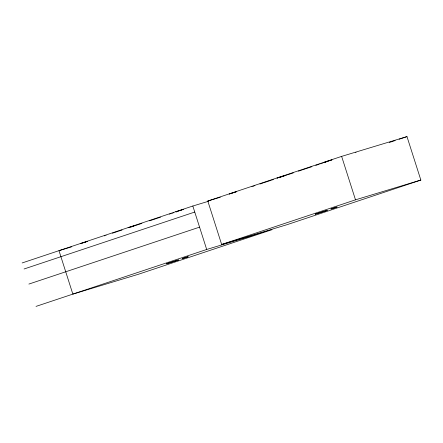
<?xml version="1.0" encoding="UTF-8"?>
<svg xmlns="http://www.w3.org/2000/svg" width="443" height="443" viewBox="0 0 443 443"><rect width="100%" height="100%" fill="white"/><g stroke="black" fill="none" stroke-linecap="round" stroke-linejoin="round"><path stroke-width="0.66" d="M128.149 227.719L128.658 227.53M175.954 211.776L176.458 211.582M182.278 209.794L183.192 209.467M134.478 225.736L135.359 225.426M235.488 192.046L236.368 191.736M87.487 241.396L86.678 241.679M251.929 186.724L252.294 186.592M80.859 243.473L80.382 243.644L80.925 243.512M104.443 235.886L104.725 235.792M253.163 186.287L253.629 186.126M105.755 235.438L106.087 235.327M254.459 185.839L254.897 185.695M81.047 243.406L83.334 242.653M128.852 227.464L132.618 226.24M176.652 211.521L180.423 210.298M283.287 176.104L284.196 175.777L281.781 176.491M331.087 160.161L332.001 159.834L329.581 160.549M22.15 262.948L192.827 206.017L208.67 201.222M207.789 201.028L341.636 156.385L406.984 136.605L420.85 180.052L287.003 224.695L221.661 244.481L207.789 201.028L220.332 197.229M112.417 233.217L114.338 232.575M114.981 232.359L118.187 231.29M118.829 231.074L122.035 230.006M131.017 227.01L134.223 225.941M134.866 225.725L138.072 224.656M138.714 224.44L141.921 223.372M149.618 220.808L152.824 219.734M153.466 219.523L156.672 218.454M157.315 218.238L160.521 217.17M259.941 184.011L263.148 182.937M263.79 182.726L266.996 181.658M267.638 181.442L270.845 180.373M271.487 180.157L273.409 179.515M279.826 177.377L283.033 176.308M283.675 176.093L286.881 175.024M287.524 174.808L290.73 173.739M291.372 173.523L293.294 172.881M298.427 171.17L301.633 170.101M302.276 169.885L305.482 168.816M306.124 168.606L309.33 167.532M309.973 167.321L311.9 166.679M315.748 165.394L317.67 164.752M389.27 142.513L395.173 140.542M399.11 139.229L406.984 136.605M24.077 268.984L194.754 212.053M28.889 284.068L199.571 227.137M36.016 306.395L206.698 249.47L272.041 229.684L138.194 274.333L72.851 294.113L58.985 250.66L71.522 246.867M221.661 244.481L355.502 199.832L420.85 180.052M318.727 164.403L318.19 164.58M169.514 214.168L169.918 214.035M330.616 160.316L329.714 160.61M319.569 164.126L320.018 163.976M282.811 176.259L281.914 176.558M235.011 192.207L234.114 192.5M181.807 209.949L180.91 210.248M134.007 225.897L133.105 226.19M170.76 213.759L171.208 213.609M86.202 241.839L85.305 242.133M320.976 163.661L321.468 163.5M172.166 213.299L172.493 213.188M322.31 163.229L322.659 163.113M173.501 212.861L173.85 212.745M324.121 162.642L323.567 162.819M329.37 160.72L328.269 161.075M325.051 162.337L325.428 162.216M281.571 176.668L280.469 177.023M233.771 192.611L232.669 192.965M180.567 210.359L179.836 210.591M176.248 211.97L176.624 211.854M132.762 226.301L132.036 226.534M84.962 242.243L83.86 242.598M326.402 161.905L326.79 161.778M83.705 242.537L84.818 242.183M185.113 257.721L188.22 256.685L182.211 258.59L184.493 257.915M329.232 160.659L324.791 162.121L325.334 161.988M327.898 161.197L327.178 161.424M355.674 152.663L356.039 152.547M281.427 176.607L276.958 178.086L277.534 177.931M280.098 177.139L279.04 177.471M233.627 192.55L229.186 194.012L229.734 193.873M232.293 193.082L231.24 193.414M179.088 210.829L178.368 211.056M131.289 226.772L130.569 226.999M83.483 242.72L82.769 242.947M233.982 192.439L234.917 192.146M180.777 210.187L181.973 209.81M132.972 226.129L133.913 225.836M85.172 242.072L86.114 241.778M326.84 161.529L325.527 161.928M278.725 177.571L277.728 177.876M230.925 193.513L229.928 193.818M177.721 211.261L176.724 211.566M129.915 227.204L128.919 227.508M82.116 243.146L81.119 243.451M235.183 192.068L236.34 191.725M182.211 209.738L183.186 209.461M134.406 225.686L135.337 225.415M86.606 241.629L87.454 241.38M176.524 211.621L175.96 211.776M128.725 227.564L128.204 227.713M341.636 156.385L355.502 199.832M192.827 206.017L206.698 249.47M166.463 263.795L178.479 259.98L166.463 263.795M315.272 214.163L327.288 210.342L315.272 214.163M331.021 208.958L337.029 207.047L331.021 208.958"/></g></svg>
